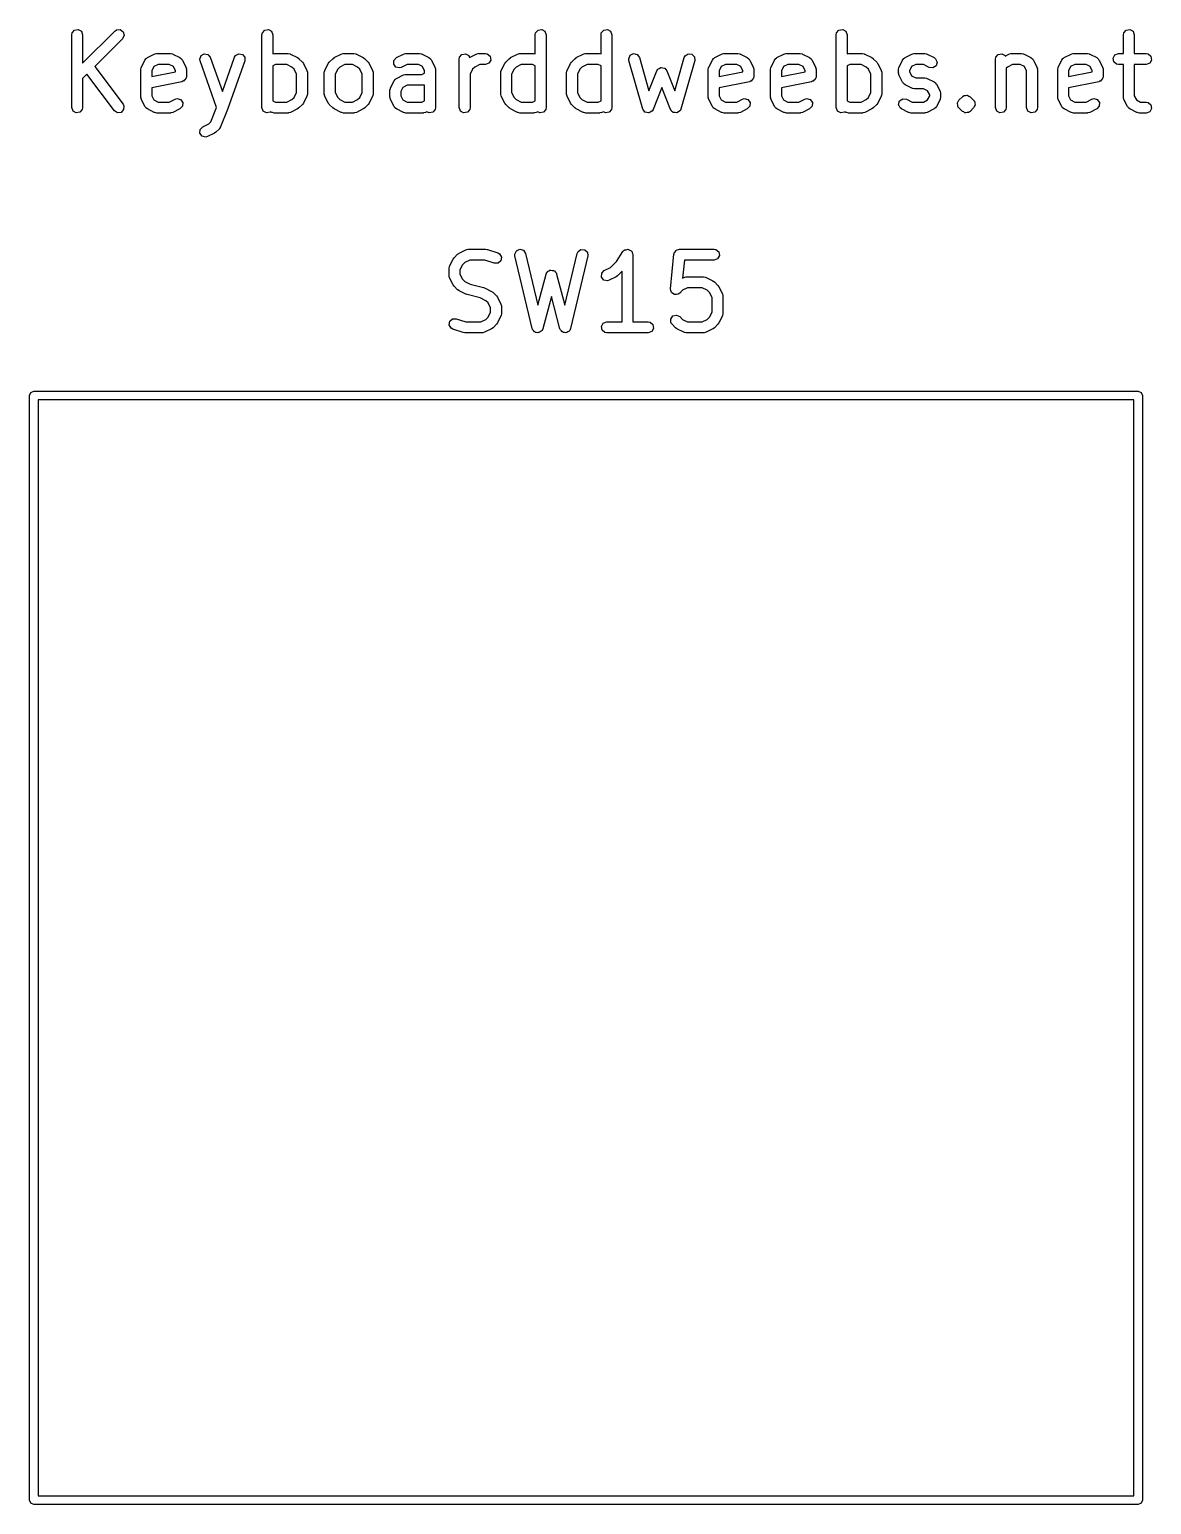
# Model space of a CAD drawing. Extents: x 80.7 to 172.7, y -123.4 to -33.9.
# Drawn here: x 157.23 to 172.68, y -123.42 to -103.12 of the extents above; entities that cross this region are included whole.
import ezdxf

# ---------------------------------------------------------------- set-up
doc = ezdxf.new("R2010")
doc.units = 0
doc.layers.add('BLACK', color=7, linetype='CONTINUOUS')

msp = doc.modelspace()

# ---------------------------------------------------------------- linework, layer by layer
at = {"layer": 'BLACK', "linetype": 'CONTINUOUS'}
for p, q in [((157.813, -103.198), (157.818, -103.172)), ((157.813, -104.198), (157.813, -103.198)), ((157.818, -103.172), (157.851, -103.133)), ((157.851, -103.133), (157.901, -103.124)), ((157.901, -103.124), (157.946, -103.149)), ((157.946, -103.149), (157.963, -103.198)), ((157.963, -103.588), (158.406, -103.145)), ((157.963, -103.198), (157.963, -103.588)), ((158.513, -103.251), (158.13, -103.633)), ((158.406, -103.145), (158.428, -103.13)), ((158.428, -103.13), (158.479, -103.125)), ((158.479, -103.125), (158.521, -103.155)), ((158.534, -103.204), (158.513, -103.251)), ((158.521, -103.155), (158.534, -103.204)), ((160.432, -103.198), (160.437, -103.172)), ((160.432, -104.198), (160.432, -103.198)), ((160.437, -103.172), (160.47, -103.133)), ((160.47, -103.133), (160.52, -103.124)), ((160.52, -103.124), (160.565, -103.149)), ((160.565, -103.149), (160.582, -103.198)), ((160.582, -103.198), (160.582, -103.46)), ((164.194, -103.198), (164.199, -103.172)), ((164.194, -103.46), (164.194, -103.198)), ((164.199, -103.172), (164.232, -103.133)), ((164.232, -103.133), (164.282, -103.124)), ((164.282, -103.124), (164.327, -103.149)), ((164.327, -103.149), (164.344, -103.198)), ((164.344, -103.198), (164.344, -104.198)), ((165.099, -103.198), (165.103, -103.172)), ((165.099, -103.46), (165.099, -103.198)), ((165.103, -103.172), (165.136, -103.133)), ((165.136, -103.133), (165.187, -103.124)), ((165.187, -103.124), (165.231, -103.149)), ((165.231, -103.149), (165.249, -103.198)), ((165.249, -103.198), (165.249, -104.198)), ((168.337, -103.198), (168.341, -103.172)), ((168.337, -104.198), (168.337, -103.198)), ((168.341, -103.172), (168.374, -103.133)), ((168.374, -103.133), (168.425, -103.124)), ((168.425, -103.124), (168.469, -103.149)), ((168.469, -103.149), (168.487, -103.198)), ((168.487, -103.198), (168.487, -103.46)), ((172.289, -103.198), (172.294, -103.172)), ((172.289, -103.456), (172.289, -103.198)), ((172.294, -103.172), (172.327, -103.133)), ((172.327, -103.133), (172.377, -103.124)), ((172.377, -103.124), (172.422, -103.149)), ((172.422, -103.149), (172.439, -103.198)), ((172.439, -103.198), (172.439, -103.456)), ((158.855, -103.511), (158.95, -103.464)), ((158.95, -103.464), (158.975, -103.456)), ((158.975, -103.456), (158.979, -103.457)), ((158.979, -103.457), (158.983, -103.456)), ((158.983, -103.456), (159.174, -103.456)), ((159.174, -103.456), (159.199, -103.46)), ((159.199, -103.46), (159.203, -103.463)), ((159.203, -103.463), (159.207, -103.464)), ((159.207, -103.464), (159.303, -103.511)), ((159.575, -103.53), (159.593, -103.482)), ((159.593, -103.482), (159.637, -103.457)), ((159.637, -103.457), (159.688, -103.466)), ((159.688, -103.466), (159.721, -103.506)), ((159.721, -103.506), (159.888, -103.975)), ((159.888, -103.975), (160.056, -103.506)), ((160.056, -103.506), (160.068, -103.483)), ((160.068, -103.483), (160.113, -103.457)), ((160.113, -103.457), (160.163, -103.466)), ((160.163, -103.466), (160.197, -103.505)), ((160.197, -103.505), (160.197, -103.556)), ((160.582, -103.46), (160.594, -103.456)), ((160.594, -103.456), (160.598, -103.457)), ((160.598, -103.457), (160.602, -103.456)), ((160.602, -103.456), (160.793, -103.456)), ((160.793, -103.456), (160.819, -103.46)), ((160.819, -103.46), (160.822, -103.463)), ((160.822, -103.463), (160.826, -103.464)), ((160.826, -103.464), (160.922, -103.511)), ((161.426, -103.511), (161.521, -103.464)), ((161.521, -103.464), (161.546, -103.456)), ((161.546, -103.456), (161.551, -103.457)), ((161.551, -103.457), (161.555, -103.456)), ((161.555, -103.456), (161.698, -103.456)), ((161.698, -103.456), (161.723, -103.46)), ((161.723, -103.46), (161.727, -103.463)), ((161.727, -103.463), (161.731, -103.464)), ((161.731, -103.464), (161.826, -103.511)), ((162.283, -103.511), (162.378, -103.464)), ((162.378, -103.464), (162.403, -103.456)), ((162.403, -103.456), (162.408, -103.457)), ((162.408, -103.457), (162.412, -103.456)), ((162.412, -103.456), (162.602, -103.456)), ((162.602, -103.456), (162.628, -103.46)), ((162.628, -103.46), (162.631, -103.463)), ((162.631, -103.463), (162.636, -103.464)), ((162.636, -103.464), (162.731, -103.511)), ((163.146, -103.531), (163.151, -103.505)), ((163.151, -103.505), (163.184, -103.466)), ((163.184, -103.466), (163.234, -103.457)), ((163.234, -103.457), (163.279, -103.483)), ((163.279, -103.483), (163.288, -103.509)), ((163.288, -103.509), (163.378, -103.464)), ((163.378, -103.464), (163.403, -103.456)), ((163.403, -103.456), (163.408, -103.457)), ((163.408, -103.457), (163.412, -103.456)), ((163.412, -103.456), (163.507, -103.456)), ((163.507, -103.456), (163.533, -103.46)), ((163.533, -103.46), (163.572, -103.493)), ((163.572, -103.493), (163.581, -103.544)), ((163.855, -103.511), (163.95, -103.464)), ((163.95, -103.464), (163.975, -103.456)), ((163.975, -103.456), (163.979, -103.457)), ((163.979, -103.457), (163.983, -103.456)), ((163.983, -103.456), (164.174, -103.456)), ((164.174, -103.456), (164.194, -103.46)), ((164.759, -103.511), (164.855, -103.464)), ((164.855, -103.464), (164.88, -103.456)), ((164.88, -103.456), (164.884, -103.457)), ((164.884, -103.457), (164.888, -103.456)), ((164.888, -103.456), (165.079, -103.456)), ((165.079, -103.456), (165.099, -103.46)), ((165.48, -103.526), (165.501, -103.479)), ((165.501, -103.479), (165.547, -103.456)), ((165.547, -103.456), (165.597, -103.469)), ((165.597, -103.469), (165.627, -103.51)), ((166.245, -103.51), (166.256, -103.487)), ((166.256, -103.487), (166.298, -103.458)), ((166.298, -103.458), (166.349, -103.464)), ((166.349, -103.464), (166.385, -103.5)), ((166.385, -103.5), (166.389, -103.552)), ((166.664, -103.511), (166.759, -103.464)), ((166.759, -103.464), (166.784, -103.456)), ((166.784, -103.456), (166.789, -103.457)), ((166.789, -103.457), (166.793, -103.456)), ((166.793, -103.456), (166.983, -103.456)), ((166.983, -103.456), (167.009, -103.46)), ((167.009, -103.46), (167.012, -103.463)), ((167.012, -103.463), (167.017, -103.464)), ((167.017, -103.464), (167.112, -103.511)), ((167.521, -103.511), (167.616, -103.464)), ((167.616, -103.464), (167.641, -103.456)), ((167.641, -103.456), (167.646, -103.457)), ((167.646, -103.457), (167.65, -103.456)), ((167.65, -103.456), (167.84, -103.456)), ((167.84, -103.456), (167.866, -103.46)), ((167.866, -103.46), (167.87, -103.463)), ((167.87, -103.463), (167.874, -103.464)), ((167.874, -103.464), (167.969, -103.511)), ((168.487, -103.46), (168.499, -103.456)), ((168.499, -103.456), (168.503, -103.457)), ((168.503, -103.457), (168.507, -103.456)), ((168.507, -103.456), (168.698, -103.456)), ((168.698, -103.456), (168.723, -103.46)), ((168.723, -103.46), (168.727, -103.463)), ((168.727, -103.463), (168.731, -103.464)), ((168.731, -103.464), (168.826, -103.511)), ((169.283, -103.511), (169.378, -103.464)), ((169.378, -103.464), (169.403, -103.456)), ((169.403, -103.456), (169.408, -103.457)), ((169.408, -103.457), (169.412, -103.456)), ((169.412, -103.456), (169.555, -103.456)), ((169.555, -103.456), (169.58, -103.46)), ((169.58, -103.46), (169.584, -103.463)), ((169.584, -103.463), (169.588, -103.464)), ((169.588, -103.464), (169.684, -103.511)), ((170.527, -103.531), (170.532, -103.505)), ((170.532, -103.505), (170.565, -103.466)), ((170.565, -103.466), (170.615, -103.457)), ((170.615, -103.457), (170.66, -103.483)), ((170.66, -103.483), (170.662, -103.489)), ((170.662, -103.489), (170.712, -103.464)), ((170.712, -103.464), (170.737, -103.456)), ((170.737, -103.456), (170.741, -103.457)), ((170.741, -103.457), (170.745, -103.456)), ((170.745, -103.456), (170.888, -103.456)), ((170.888, -103.456), (170.914, -103.46)), ((170.914, -103.46), (170.917, -103.463)), ((170.917, -103.463), (170.922, -103.464)), ((170.922, -103.464), (171.017, -103.511)), ((171.474, -103.511), (171.569, -103.464)), ((171.569, -103.464), (171.594, -103.456)), ((171.594, -103.456), (171.598, -103.457)), ((171.598, -103.457), (171.602, -103.456)), ((171.602, -103.456), (171.793, -103.456)), ((171.793, -103.456), (171.819, -103.46)), ((171.819, -103.46), (171.822, -103.463)), ((171.822, -103.463), (171.826, -103.464)), ((171.826, -103.464), (171.922, -103.511)), ((172.148, -103.518), (172.173, -103.473)), ((172.173, -103.473), (172.221, -103.456)), ((172.221, -103.456), (172.289, -103.456)), ((172.439, -103.456), (172.602, -103.456)), ((172.602, -103.456), (172.628, -103.46)), ((172.628, -103.46), (172.667, -103.493)), ((172.667, -103.493), (172.676, -103.544)), ((158.13, -103.633), (158.52, -104.153)), ((158.765, -103.674), (158.77, -103.648)), ((158.765, -104.055), (158.765, -103.674)), ((158.77, -103.648), (158.773, -103.645)), ((158.773, -103.64), (158.821, -103.545)), ((158.773, -103.645), (158.773, -103.64)), ((158.821, -103.545), (158.837, -103.524)), ((158.837, -103.524), (158.847, -103.52)), ((158.847, -103.52), (158.855, -103.511)), ((158.944, -103.634), (158.915, -103.692)), ((158.915, -103.692), (158.915, -103.773)), ((158.915, -103.773), (159.242, -103.708)), ((159.001, -103.606), (158.944, -103.634)), ((159.156, -103.606), (159.001, -103.606)), ((159.213, -103.634), (159.156, -103.606)), ((159.242, -103.692), (159.213, -103.634)), ((159.242, -103.708), (159.242, -103.692)), ((159.303, -103.511), (159.324, -103.527)), ((159.324, -103.527), (159.328, -103.537)), ((159.328, -103.537), (159.336, -103.545)), ((159.336, -103.545), (159.384, -103.64)), ((159.384, -103.64), (159.391, -103.665)), ((159.391, -103.665), (159.39, -103.67)), ((159.39, -103.67), (159.392, -103.674)), ((159.392, -103.674), (159.392, -103.769)), ((159.579, -103.556), (159.575, -103.53)), ((159.808, -104.196), (159.579, -103.556)), ((160.197, -103.556), (159.959, -104.223)), ((160.62, -103.606), (160.582, -103.625)), ((160.582, -103.625), (160.582, -104.104)), ((160.775, -103.606), (160.62, -103.606)), ((160.844, -103.64), (160.775, -103.606)), ((160.874, -103.671), (160.844, -103.64)), ((160.908, -103.739), (160.874, -103.671)), ((160.922, -103.511), (160.94, -103.525)), ((160.94, -103.525), (160.941, -103.526)), ((160.941, -103.526), (160.989, -103.573)), ((160.989, -103.573), (161.002, -103.592)), ((161.002, -103.592), (161.003, -103.593)), ((161.003, -103.593), (161.05, -103.688)), ((161.05, -103.688), (161.058, -103.713)), ((161.289, -103.721), (161.294, -103.696)), ((161.294, -103.696), (161.297, -103.692)), ((161.297, -103.688), (161.345, -103.593)), ((161.297, -103.692), (161.297, -103.688)), ((161.345, -103.593), (161.358, -103.575)), ((161.358, -103.575), (161.359, -103.573)), ((161.359, -103.573), (161.406, -103.526)), ((161.406, -103.526), (161.425, -103.513)), ((161.425, -103.513), (161.426, -103.511)), ((161.474, -103.671), (161.439, -103.739)), ((161.504, -103.64), (161.474, -103.671)), ((161.572, -103.606), (161.504, -103.64)), ((161.68, -103.606), (161.572, -103.606)), ((161.748, -103.64), (161.68, -103.606)), ((161.779, -103.671), (161.748, -103.64)), ((161.813, -103.739), (161.779, -103.671)), ((161.826, -103.511), (161.844, -103.525)), ((161.844, -103.525), (161.846, -103.526)), ((161.846, -103.526), (161.894, -103.573)), ((161.894, -103.573), (161.906, -103.592)), ((161.906, -103.592), (161.908, -103.593)), ((161.908, -103.593), (161.955, -103.688)), ((161.955, -103.688), (161.963, -103.713)), ((162.245, -103.6), (162.248, -103.549)), ((162.275, -103.641), (162.245, -103.6)), ((162.248, -103.549), (162.283, -103.511)), ((162.325, -103.653), (162.275, -103.641)), ((162.35, -103.646), (162.325, -103.653)), ((162.43, -103.606), (162.35, -103.646)), ((162.585, -103.606), (162.43, -103.606)), ((162.642, -103.634), (162.585, -103.606)), ((162.67, -103.692), (162.642, -103.634)), ((162.67, -103.723), (162.67, -103.692)), ((162.731, -103.511), (162.752, -103.527)), ((162.752, -103.527), (162.757, -103.537)), ((162.757, -103.537), (162.765, -103.545)), ((162.765, -103.545), (162.812, -103.64)), ((162.812, -103.64), (162.82, -103.665)), ((162.82, -103.665), (162.819, -103.67)), ((162.819, -103.67), (162.82, -103.674)), ((162.82, -103.674), (162.82, -104.198)), ((163.146, -104.198), (163.146, -103.531)), ((163.331, -103.671), (163.296, -103.739)), ((163.361, -103.64), (163.331, -103.671)), ((163.43, -103.606), (163.361, -103.64)), ((163.507, -103.606), (163.43, -103.606)), ((163.555, -103.588), (163.507, -103.606)), ((163.581, -103.544), (163.555, -103.588)), ((163.718, -103.721), (163.722, -103.696)), ((163.722, -103.696), (163.725, -103.692)), ((163.725, -103.692), (163.726, -103.688)), ((163.726, -103.688), (163.773, -103.593)), ((163.773, -103.593), (163.787, -103.575)), ((163.787, -103.573), (163.835, -103.526)), ((163.787, -103.575), (163.787, -103.573)), ((163.835, -103.526), (163.853, -103.513)), ((163.853, -103.513), (163.855, -103.511)), ((163.902, -103.671), (163.868, -103.739)), ((163.933, -103.64), (163.902, -103.671)), ((164.001, -103.606), (163.933, -103.64)), ((164.156, -103.606), (164.001, -103.606)), ((164.194, -103.625), (164.156, -103.606)), ((164.194, -104.104), (164.194, -103.625)), ((164.623, -103.721), (164.627, -103.696)), ((164.627, -103.696), (164.63, -103.692)), ((164.63, -103.692), (164.631, -103.688)), ((164.631, -103.688), (164.678, -103.593)), ((164.678, -103.593), (164.692, -103.575)), ((164.692, -103.573), (164.74, -103.526)), ((164.692, -103.575), (164.692, -103.573)), ((164.74, -103.526), (164.758, -103.513)), ((164.758, -103.513), (164.759, -103.511)), ((164.807, -103.671), (164.773, -103.739)), ((164.837, -103.64), (164.807, -103.671)), ((164.906, -103.606), (164.837, -103.64)), ((165.061, -103.606), (164.906, -103.606)), ((165.099, -103.625), (165.061, -103.606)), ((165.099, -104.104), (165.099, -103.625)), ((165.483, -103.552), (165.48, -103.526)), ((165.673, -104.218), (165.483, -103.552)), ((165.627, -103.51), (165.757, -103.966)), ((165.757, -103.966), (165.866, -103.694)), ((165.866, -103.694), (165.876, -103.678)), ((165.876, -103.678), (165.877, -103.675)), ((165.877, -103.675), (165.878, -103.674)), ((165.878, -103.674), (165.88, -103.671)), ((165.88, -103.671), (165.9, -103.66)), ((165.9, -103.66), (165.92, -103.648)), ((165.92, -103.648), (165.923, -103.648)), ((165.923, -103.648), (165.925, -103.647)), ((165.925, -103.647), (165.948, -103.652)), ((165.948, -103.652), (165.971, -103.655)), ((165.971, -103.655), (165.973, -103.657)), ((165.973, -103.657), (165.975, -103.658)), ((165.975, -103.658), (165.99, -103.676)), ((165.99, -103.676), (166.005, -103.694)), ((166.005, -103.694), (166.114, -103.966)), ((166.114, -103.966), (166.245, -103.51)), ((166.389, -103.552), (166.198, -104.218)), ((166.575, -103.674), (166.58, -103.648)), ((166.575, -104.055), (166.575, -103.674)), ((166.58, -103.648), (166.582, -103.645)), ((166.582, -103.645), (166.583, -103.64)), ((166.583, -103.64), (166.631, -103.545)), ((166.631, -103.545), (166.646, -103.524)), ((166.646, -103.524), (166.656, -103.52)), ((166.656, -103.52), (166.664, -103.511)), ((166.754, -103.634), (166.725, -103.692)), ((166.725, -103.692), (166.725, -103.773)), ((166.725, -103.773), (167.051, -103.708)), ((166.811, -103.606), (166.754, -103.634)), ((166.966, -103.606), (166.811, -103.606)), ((167.023, -103.634), (166.966, -103.606)), ((167.051, -103.692), (167.023, -103.634)), ((167.051, -103.708), (167.051, -103.692)), ((167.112, -103.511), (167.133, -103.527)), ((167.133, -103.527), (167.137, -103.537)), ((167.137, -103.537), (167.146, -103.545)), ((167.146, -103.545), (167.193, -103.64)), ((167.193, -103.64), (167.201, -103.665)), ((167.201, -103.665), (167.2, -103.67)), ((167.2, -103.67), (167.201, -103.674)), ((167.201, -103.674), (167.201, -103.769)), ((167.432, -103.674), (167.437, -103.648)), ((167.432, -104.055), (167.432, -103.674)), ((167.437, -103.648), (167.44, -103.645)), ((167.44, -103.64), (167.488, -103.545)), ((167.44, -103.645), (167.44, -103.64)), ((167.488, -103.545), (167.503, -103.524)), ((167.503, -103.524), (167.514, -103.52)), ((167.514, -103.52), (167.521, -103.511)), ((167.611, -103.634), (167.582, -103.692)), ((167.582, -103.692), (167.582, -103.773)), ((167.582, -103.773), (167.908, -103.708)), ((167.668, -103.606), (167.611, -103.634)), ((167.823, -103.606), (167.668, -103.606)), ((167.88, -103.634), (167.823, -103.606)), ((167.908, -103.692), (167.88, -103.634)), ((167.908, -103.708), (167.908, -103.692)), ((167.969, -103.511), (167.99, -103.527)), ((167.99, -103.527), (167.995, -103.537)), ((167.995, -103.537), (168.003, -103.545)), ((168.003, -103.545), (168.05, -103.64)), ((168.05, -103.64), (168.058, -103.665)), ((168.058, -103.665), (168.057, -103.67)), ((168.057, -103.67), (168.058, -103.674)), ((168.058, -103.674), (168.058, -103.769)), ((168.525, -103.606), (168.487, -103.625)), ((168.487, -103.625), (168.487, -104.104)), ((168.68, -103.606), (168.525, -103.606)), ((168.748, -103.64), (168.68, -103.606)), ((168.779, -103.671), (168.748, -103.64)), ((168.813, -103.739), (168.779, -103.671)), ((168.826, -103.511), (168.844, -103.525)), ((168.844, -103.525), (168.846, -103.526)), ((168.846, -103.526), (168.894, -103.573)), ((168.894, -103.573), (168.906, -103.592)), ((168.906, -103.592), (168.908, -103.593)), ((168.908, -103.593), (168.955, -103.688)), ((168.955, -103.688), (168.963, -103.713)), ((169.194, -103.674), (169.199, -103.648)), ((169.194, -103.721), (169.194, -103.674)), ((169.199, -103.648), (169.201, -103.645)), ((169.201, -103.645), (169.202, -103.64)), ((169.202, -103.64), (169.25, -103.545)), ((169.25, -103.545), (169.265, -103.524)), ((169.265, -103.524), (169.275, -103.52)), ((169.275, -103.52), (169.283, -103.511)), ((169.373, -103.634), (169.344, -103.692)), ((169.344, -103.692), (169.344, -103.704)), ((169.344, -103.704), (169.373, -103.761)), ((169.43, -103.606), (169.373, -103.634)), ((169.537, -103.606), (169.43, -103.606)), ((169.616, -103.646), (169.537, -103.606)), ((169.667, -103.652), (169.616, -103.646)), ((169.71, -103.623), (169.667, -103.652)), ((169.684, -103.511), (169.704, -103.527)), ((169.704, -103.527), (169.725, -103.574)), ((169.725, -103.574), (169.71, -103.623)), ((170.527, -104.198), (170.527, -103.531)), ((170.694, -103.64), (170.677, -103.657)), ((170.677, -103.657), (170.677, -104.198)), ((170.763, -103.606), (170.694, -103.64)), ((170.87, -103.606), (170.763, -103.606)), ((170.927, -103.634), (170.87, -103.606)), ((170.956, -103.692), (170.927, -103.634)), ((170.956, -104.198), (170.956, -103.692)), ((171.017, -103.511), (171.038, -103.527)), ((171.038, -103.527), (171.042, -103.537)), ((171.042, -103.537), (171.05, -103.545)), ((171.05, -103.545), (171.098, -103.64)), ((171.098, -103.64), (171.105, -103.665)), ((171.105, -103.665), (171.104, -103.67)), ((171.104, -103.67), (171.106, -103.674)), ((171.106, -103.674), (171.106, -104.198)), ((171.385, -103.674), (171.389, -103.648)), ((171.385, -104.055), (171.385, -103.674)), ((171.389, -103.648), (171.392, -103.645)), ((171.392, -103.64), (171.44, -103.545)), ((171.392, -103.645), (171.392, -103.64)), ((171.44, -103.545), (171.456, -103.524)), ((171.456, -103.524), (171.466, -103.52)), ((171.466, -103.52), (171.474, -103.511)), ((171.563, -103.634), (171.535, -103.692)), ((171.535, -103.692), (171.535, -103.773)), ((171.535, -103.773), (171.861, -103.708)), ((171.62, -103.606), (171.563, -103.634)), ((171.775, -103.606), (171.62, -103.606)), ((171.832, -103.634), (171.775, -103.606)), ((171.861, -103.692), (171.832, -103.634)), ((171.861, -103.708), (171.861, -103.692)), ((171.922, -103.511), (171.943, -103.527)), ((171.943, -103.527), (171.947, -103.537)), ((171.947, -103.537), (171.955, -103.545)), ((171.955, -103.545), (172.003, -103.64)), ((172.003, -103.64), (172.01, -103.665)), ((172.01, -103.665), (172.009, -103.67)), ((172.009, -103.67), (172.011, -103.674)), ((172.011, -103.674), (172.011, -103.769)), ((172.156, -103.568), (172.148, -103.518)), ((172.196, -103.601), (172.156, -103.568)), ((172.221, -103.606), (172.196, -103.601)), ((172.289, -103.606), (172.221, -103.606)), ((172.289, -104.055), (172.289, -103.606)), ((172.602, -103.606), (172.439, -103.606)), ((172.439, -103.606), (172.439, -104.037)), ((172.651, -103.588), (172.602, -103.606)), ((172.676, -103.544), (172.651, -103.588)), ((158.023, -103.74), (157.963, -103.8)), ((157.963, -103.8), (157.963, -104.198)), ((158.4, -104.243), (158.023, -103.74)), ((159.331, -103.843), (158.915, -103.926)), ((159.342, -103.836), (159.331, -103.843)), ((159.354, -103.834), (159.342, -103.836)), ((159.363, -103.823), (159.354, -103.834)), ((159.375, -103.816), (159.363, -103.823)), ((159.379, -103.804), (159.375, -103.816)), ((159.387, -103.795), (159.379, -103.804)), ((159.392, -103.769), (159.387, -103.795)), ((160.908, -103.989), (160.908, -103.739)), ((161.058, -103.713), (161.057, -103.717)), ((161.057, -103.717), (161.058, -103.721)), ((161.058, -103.721), (161.058, -104.007)), ((161.289, -104.007), (161.289, -103.721)), ((161.439, -103.739), (161.439, -103.989)), ((161.813, -103.989), (161.813, -103.739)), ((161.963, -103.713), (161.962, -103.717)), ((161.962, -103.717), (161.963, -103.721)), ((161.963, -103.721), (161.963, -104.007)), ((162.202, -103.926), (162.25, -103.831)), ((162.25, -103.831), (162.265, -103.81)), ((162.265, -103.81), (162.275, -103.805)), ((162.275, -103.805), (162.283, -103.797)), ((162.283, -103.797), (162.378, -103.75)), ((162.43, -103.892), (162.373, -103.92)), ((162.378, -103.75), (162.403, -103.742)), ((162.403, -103.742), (162.408, -103.743)), ((162.408, -103.743), (162.412, -103.742)), ((162.412, -103.742), (162.632, -103.742)), ((162.65, -103.892), (162.43, -103.892)), ((162.632, -103.742), (162.67, -103.723)), ((162.654, -103.89), (162.65, -103.892)), ((162.659, -103.891), (162.654, -103.89)), ((162.67, -103.888), (162.659, -103.891)), ((162.67, -104.104), (162.67, -103.888)), ((163.296, -103.739), (163.296, -104.198)), ((163.718, -104.007), (163.718, -103.721)), ((163.868, -103.739), (163.868, -103.989)), ((164.623, -104.007), (164.623, -103.721)), ((164.773, -103.739), (164.773, -103.989)), ((167.141, -103.843), (166.725, -103.926)), ((167.151, -103.836), (167.141, -103.843)), ((167.164, -103.834), (167.151, -103.836)), ((167.173, -103.823), (167.164, -103.834)), ((167.185, -103.816), (167.173, -103.823)), ((167.189, -103.804), (167.185, -103.816)), ((167.197, -103.795), (167.189, -103.804)), ((167.201, -103.769), (167.197, -103.795)), ((167.998, -103.843), (167.582, -103.926)), ((168.009, -103.836), (167.998, -103.843)), ((168.021, -103.834), (168.009, -103.836)), ((168.03, -103.823), (168.021, -103.834)), ((168.042, -103.816), (168.03, -103.823)), ((168.046, -103.804), (168.042, -103.816)), ((168.054, -103.795), (168.046, -103.804)), ((168.058, -103.769), (168.054, -103.795)), ((168.813, -103.989), (168.813, -103.739)), ((168.963, -103.713), (168.962, -103.717)), ((168.962, -103.717), (168.963, -103.721)), ((168.963, -103.721), (168.963, -104.007)), ((169.196, -103.726), (169.194, -103.721)), ((169.195, -103.73), (169.196, -103.726)), ((169.202, -103.755), (169.195, -103.73)), ((169.25, -103.85), (169.202, -103.755)), ((169.258, -103.858), (169.25, -103.85)), ((169.262, -103.868), (169.258, -103.858)), ((169.283, -103.884), (169.262, -103.868)), ((169.378, -103.931), (169.283, -103.884)), ((169.373, -103.761), (169.43, -103.789)), ((169.43, -103.789), (169.555, -103.789)), ((169.555, -103.789), (169.58, -103.794)), ((169.58, -103.794), (169.584, -103.797)), ((169.584, -103.797), (169.588, -103.797)), ((169.588, -103.797), (169.684, -103.845)), ((169.684, -103.845), (169.704, -103.86)), ((169.704, -103.86), (169.709, -103.871)), ((169.709, -103.871), (169.717, -103.878)), ((169.717, -103.878), (169.765, -103.974)), ((171.95, -103.843), (171.535, -103.926)), ((171.961, -103.836), (171.95, -103.843)), ((171.973, -103.834), (171.961, -103.836)), ((171.982, -103.823), (171.973, -103.834)), ((171.994, -103.816), (171.982, -103.823)), ((171.998, -103.804), (171.994, -103.816)), ((172.006, -103.795), (171.998, -103.804)), ((172.011, -103.769), (172.006, -103.795)), ((158.767, -104.059), (158.765, -104.055)), ((158.766, -104.063), (158.767, -104.059)), ((158.773, -104.088), (158.766, -104.063)), ((158.821, -104.184), (158.773, -104.088)), ((158.915, -103.926), (158.915, -104.037)), ((158.915, -104.037), (158.944, -104.094)), ((158.944, -104.094), (159.001, -104.123)), ((159.156, -104.123), (159.236, -104.083)), ((159.236, -104.083), (159.26, -104.075)), ((159.26, -104.075), (159.31, -104.087)), ((159.31, -104.087), (159.341, -104.129)), ((160.582, -104.104), (160.62, -104.123)), ((160.775, -104.123), (160.844, -104.088)), ((160.844, -104.088), (160.874, -104.058)), ((160.874, -104.058), (160.908, -103.989)), ((161.05, -104.041), (161.003, -104.136)), ((161.051, -104.036), (161.05, -104.041)), ((161.054, -104.033), (161.051, -104.036)), ((161.058, -104.007), (161.054, -104.033)), ((161.291, -104.011), (161.289, -104.007)), ((161.29, -104.016), (161.291, -104.011)), ((161.297, -104.041), (161.29, -104.016)), ((161.345, -104.136), (161.297, -104.041)), ((161.439, -103.989), (161.474, -104.058)), ((161.474, -104.058), (161.504, -104.088)), ((161.504, -104.088), (161.572, -104.123)), ((161.68, -104.123), (161.748, -104.088)), ((161.748, -104.088), (161.779, -104.058)), ((161.779, -104.058), (161.813, -103.989)), ((161.955, -104.041), (161.908, -104.136)), ((161.956, -104.036), (161.955, -104.041)), ((161.959, -104.033), (161.956, -104.036)), ((161.963, -104.007), (161.959, -104.033)), ((162.194, -103.96), (162.199, -103.934)), ((162.194, -104.055), (162.194, -103.96)), ((162.196, -104.059), (162.194, -104.055)), ((162.195, -104.063), (162.196, -104.059)), ((162.202, -104.088), (162.195, -104.063)), ((162.199, -103.934), (162.201, -103.93)), ((162.201, -103.93), (162.202, -103.926)), ((162.25, -104.184), (162.202, -104.088)), ((162.373, -103.92), (162.344, -103.977)), ((162.344, -103.977), (162.344, -104.037)), ((162.344, -104.037), (162.373, -104.094)), ((162.373, -104.094), (162.43, -104.123)), ((162.632, -104.123), (162.67, -104.104)), ((163.719, -104.011), (163.718, -104.007)), ((163.718, -104.016), (163.719, -104.011)), ((163.726, -104.041), (163.718, -104.016)), ((163.773, -104.136), (163.726, -104.041)), ((163.868, -103.989), (163.902, -104.058)), ((163.902, -104.058), (163.933, -104.088)), ((163.933, -104.088), (164.001, -104.123)), ((164.156, -104.123), (164.194, -104.104)), ((164.624, -104.011), (164.623, -104.007)), ((164.623, -104.016), (164.624, -104.011)), ((164.631, -104.041), (164.623, -104.016)), ((164.678, -104.136), (164.631, -104.041)), ((164.773, -103.989), (164.807, -104.058)), ((164.807, -104.058), (164.837, -104.088)), ((164.837, -104.088), (164.906, -104.123)), ((165.061, -104.123), (165.099, -104.104)), ((165.936, -103.923), (165.815, -104.225)), ((166.057, -104.225), (165.936, -103.923)), ((166.577, -104.059), (166.575, -104.055)), ((166.575, -104.063), (166.577, -104.059)), ((166.583, -104.088), (166.575, -104.063)), ((166.631, -104.184), (166.583, -104.088)), ((166.725, -103.926), (166.725, -104.037)), ((166.725, -104.037), (166.754, -104.094)), ((166.754, -104.094), (166.811, -104.123)), ((166.966, -104.123), (167.045, -104.083)), ((167.045, -104.083), (167.07, -104.075)), ((167.07, -104.075), (167.12, -104.087)), ((167.12, -104.087), (167.15, -104.129)), ((167.434, -104.059), (167.432, -104.055)), ((167.433, -104.063), (167.434, -104.059)), ((167.44, -104.088), (167.433, -104.063)), ((167.488, -104.184), (167.44, -104.088)), ((167.582, -103.926), (167.582, -104.037)), ((167.582, -104.037), (167.611, -104.094)), ((167.611, -104.094), (167.668, -104.123)), ((167.823, -104.123), (167.902, -104.083)), ((167.902, -104.083), (167.927, -104.075)), ((167.927, -104.075), (167.977, -104.087)), ((167.977, -104.087), (168.008, -104.129)), ((168.487, -104.104), (168.525, -104.123)), ((168.68, -104.123), (168.748, -104.088)), ((168.748, -104.088), (168.779, -104.058)), ((168.779, -104.058), (168.813, -103.989)), ((168.955, -104.041), (168.908, -104.136)), ((168.956, -104.036), (168.955, -104.041)), ((168.959, -104.033), (168.956, -104.036)), ((168.963, -104.007), (168.959, -104.033)), ((169.194, -104.154), (169.209, -104.105)), ((169.209, -104.105), (169.252, -104.077)), ((169.252, -104.077), (169.303, -104.083)), ((169.303, -104.083), (169.382, -104.123)), ((169.383, -103.932), (169.378, -103.931)), ((169.386, -103.935), (169.383, -103.932)), ((169.412, -103.939), (169.386, -103.935)), ((169.537, -103.939), (169.412, -103.939)), ((169.594, -103.968), (169.537, -103.939)), ((169.537, -104.123), (169.594, -104.094)), ((169.623, -104.025), (169.594, -103.968)), ((169.594, -104.094), (169.623, -104.037)), ((169.623, -104.037), (169.623, -104.025)), ((169.765, -104.088), (169.717, -104.184)), ((169.765, -103.974), (169.772, -103.999)), ((169.768, -104.08), (169.765, -104.084)), ((169.765, -104.084), (169.765, -104.088)), ((169.773, -104.055), (169.768, -104.08)), ((169.772, -103.999), (169.771, -104.003)), ((169.771, -104.003), (169.773, -104.007)), ((169.773, -104.007), (169.773, -104.055)), ((170.006, -104.131), (170.017, -104.115)), ((170.017, -104.115), (170.026, -104.097)), ((170.026, -104.097), (170.073, -104.049)), ((170.073, -104.049), (170.081, -104.044)), ((170.081, -104.044), (170.083, -104.041)), ((170.083, -104.041), (170.086, -104.04)), ((170.086, -104.04), (170.087, -104.04)), ((170.087, -104.04), (170.089, -104.037)), ((170.089, -104.037), (170.091, -104.037)), ((170.091, -104.037), (170.094, -104.034)), ((170.094, -104.034), (170.114, -104.033)), ((170.114, -104.033), (170.133, -104.028)), ((170.133, -104.028), (170.136, -104.029)), ((170.136, -104.029), (170.139, -104.029)), ((170.139, -104.029), (170.142, -104.03)), ((170.142, -104.03), (170.146, -104.03)), ((170.146, -104.03), (170.162, -104.041)), ((170.162, -104.041), (170.179, -104.049)), ((170.179, -104.049), (170.227, -104.097)), ((170.227, -104.097), (170.233, -104.105)), ((170.233, -104.105), (170.235, -104.107)), ((170.235, -104.107), (170.236, -104.11)), ((170.236, -104.11), (170.242, -104.118)), ((170.242, -104.118), (170.243, -104.138)), ((171.386, -104.059), (171.385, -104.055)), ((171.385, -104.063), (171.386, -104.059)), ((171.392, -104.088), (171.385, -104.063)), ((171.44, -104.184), (171.392, -104.088)), ((171.535, -103.926), (171.535, -104.037)), ((171.535, -104.037), (171.563, -104.094)), ((171.563, -104.094), (171.62, -104.123)), ((171.775, -104.123), (171.855, -104.083)), ((171.855, -104.083), (171.88, -104.075)), ((171.88, -104.075), (171.929, -104.087)), ((171.929, -104.087), (171.96, -104.129)), ((172.291, -104.059), (172.289, -104.055)), ((172.29, -104.063), (172.291, -104.059)), ((172.297, -104.088), (172.29, -104.063)), ((172.345, -104.184), (172.297, -104.088)), ((172.439, -104.037), (172.468, -104.094)), ((172.468, -104.094), (172.525, -104.123)), ((157.831, -104.246), (157.813, -104.198)), ((157.875, -104.271), (157.831, -104.246)), ((157.926, -104.263), (157.875, -104.271)), ((157.959, -104.223), (157.926, -104.263)), ((157.963, -104.198), (157.959, -104.223)), ((158.442, -104.271), (158.4, -104.243)), ((158.493, -104.265), (158.442, -104.271)), ((158.528, -104.227), (158.493, -104.265)), ((158.52, -104.153), (158.531, -104.176)), ((158.531, -104.176), (158.528, -104.227)), ((158.829, -104.191), (158.821, -104.184)), ((158.834, -104.202), (158.829, -104.191)), ((158.855, -104.217), (158.834, -104.202)), ((158.95, -104.265), (158.855, -104.217)), ((158.954, -104.265), (158.95, -104.265)), ((158.958, -104.268), (158.954, -104.265)), ((158.983, -104.273), (158.958, -104.268)), ((159.174, -104.273), (158.983, -104.273)), ((159.001, -104.123), (159.156, -104.123)), ((159.178, -104.271), (159.174, -104.273)), ((159.182, -104.272), (159.178, -104.271)), ((159.207, -104.265), (159.182, -104.272)), ((159.303, -104.217), (159.207, -104.265)), ((159.338, -104.18), (159.303, -104.217)), ((159.341, -104.129), (159.338, -104.18)), ((159.729, -104.394), (159.808, -104.196)), ((159.958, -104.225), (159.862, -104.464)), ((159.959, -104.223), (159.958, -104.225)), ((159.958, -104.225), (159.958, -104.225)), ((160.45, -104.246), (160.432, -104.198)), ((160.494, -104.271), (160.45, -104.246)), ((160.545, -104.263), (160.494, -104.271)), ((160.551, -104.256), (160.545, -104.263)), ((160.569, -104.265), (160.551, -104.256)), ((160.573, -104.265), (160.569, -104.265)), ((160.577, -104.268), (160.573, -104.265)), ((160.602, -104.273), (160.577, -104.268)), ((160.793, -104.273), (160.602, -104.273)), ((160.62, -104.123), (160.775, -104.123)), ((160.797, -104.271), (160.793, -104.273)), ((160.801, -104.272), (160.797, -104.271)), ((160.826, -104.265), (160.801, -104.272)), ((160.922, -104.217), (160.826, -104.265)), ((160.923, -104.216), (160.922, -104.217)), ((160.941, -104.203), (160.923, -104.216)), ((160.989, -104.155), (160.941, -104.203)), ((161.003, -104.136), (160.989, -104.154)), ((160.989, -104.154), (160.989, -104.155)), ((161.346, -104.137), (161.345, -104.136)), ((161.359, -104.155), (161.346, -104.137)), ((161.406, -104.203), (161.359, -104.155)), ((161.408, -104.204), (161.406, -104.203)), ((161.426, -104.217), (161.408, -104.204)), ((161.521, -104.265), (161.426, -104.217)), ((161.526, -104.265), (161.521, -104.265)), ((161.529, -104.268), (161.526, -104.265)), ((161.555, -104.273), (161.529, -104.268)), ((161.698, -104.273), (161.555, -104.273)), ((161.572, -104.123), (161.68, -104.123)), ((161.702, -104.271), (161.698, -104.273)), ((161.706, -104.272), (161.702, -104.271)), ((161.731, -104.265), (161.706, -104.272)), ((161.826, -104.217), (161.731, -104.265)), ((161.828, -104.216), (161.826, -104.217)), ((161.846, -104.203), (161.828, -104.216)), ((161.894, -104.155), (161.846, -104.203)), ((161.908, -104.136), (161.894, -104.154)), ((161.894, -104.154), (161.894, -104.155)), ((162.258, -104.191), (162.25, -104.184)), ((162.262, -104.202), (162.258, -104.191)), ((162.283, -104.217), (162.262, -104.202)), ((162.378, -104.265), (162.283, -104.217)), ((162.383, -104.265), (162.378, -104.265)), ((162.386, -104.268), (162.383, -104.265)), ((162.412, -104.273), (162.386, -104.268)), ((162.65, -104.273), (162.412, -104.273)), ((162.43, -104.123), (162.632, -104.123)), ((162.654, -104.271), (162.65, -104.273)), ((162.659, -104.272), (162.654, -104.271)), ((162.684, -104.265), (162.659, -104.272)), ((162.703, -104.255), (162.684, -104.265)), ((162.732, -104.271), (162.703, -104.255)), ((162.783, -104.263), (162.732, -104.271)), ((162.816, -104.223), (162.783, -104.263)), ((162.82, -104.198), (162.816, -104.223)), ((163.164, -104.246), (163.146, -104.198)), ((163.208, -104.271), (163.164, -104.246)), ((163.259, -104.263), (163.208, -104.271)), ((163.292, -104.223), (163.259, -104.263)), ((163.296, -104.198), (163.292, -104.223)), ((163.775, -104.137), (163.773, -104.136)), ((163.787, -104.155), (163.775, -104.137)), ((163.835, -104.203), (163.787, -104.155)), ((163.837, -104.204), (163.835, -104.203)), ((163.855, -104.217), (163.837, -104.204)), ((163.95, -104.265), (163.855, -104.217)), ((163.954, -104.265), (163.95, -104.265)), ((163.958, -104.268), (163.954, -104.265)), ((163.983, -104.273), (163.958, -104.268)), ((164.174, -104.273), (163.983, -104.273)), ((164.001, -104.123), (164.156, -104.123)), ((164.178, -104.271), (164.174, -104.273)), ((164.182, -104.272), (164.178, -104.271)), ((164.207, -104.265), (164.182, -104.272)), ((164.227, -104.255), (164.207, -104.265)), ((164.256, -104.271), (164.227, -104.255)), ((164.307, -104.263), (164.256, -104.271)), ((164.34, -104.223), (164.307, -104.263)), ((164.344, -104.198), (164.34, -104.223)), ((164.679, -104.137), (164.678, -104.136)), ((164.692, -104.155), (164.679, -104.137)), ((164.74, -104.203), (164.692, -104.155)), ((164.741, -104.204), (164.74, -104.203)), ((164.759, -104.217), (164.741, -104.204)), ((164.855, -104.265), (164.759, -104.217)), ((164.859, -104.265), (164.855, -104.265)), ((164.862, -104.268), (164.859, -104.265)), ((164.888, -104.273), (164.862, -104.268)), ((165.079, -104.273), (164.888, -104.273)), ((164.906, -104.123), (165.061, -104.123)), ((165.083, -104.271), (165.079, -104.273)), ((165.087, -104.272), (165.083, -104.271)), ((165.112, -104.265), (165.087, -104.272)), ((165.132, -104.255), (165.112, -104.265)), ((165.161, -104.271), (165.132, -104.255)), ((165.211, -104.263), (165.161, -104.271)), ((165.244, -104.223), (165.211, -104.263)), ((165.249, -104.198), (165.244, -104.223)), ((165.674, -104.219), (165.673, -104.218)), ((165.674, -104.221), (165.674, -104.219)), ((165.689, -104.24), (165.674, -104.221)), ((165.703, -104.26), (165.689, -104.24)), ((165.705, -104.26), (165.703, -104.26)), ((165.706, -104.261), (165.705, -104.26)), ((165.729, -104.266), (165.706, -104.261)), ((165.753, -104.272), (165.729, -104.266)), ((165.754, -104.272), (165.753, -104.272)), ((165.756, -104.272), (165.754, -104.272)), ((165.777, -104.26), (165.756, -104.272)), ((165.799, -104.25), (165.777, -104.26)), ((165.8, -104.248), (165.799, -104.25)), ((165.801, -104.248), (165.8, -104.248)), ((165.815, -104.225), (165.801, -104.248)), ((166.058, -104.227), (166.057, -104.225)), ((166.058, -104.228), (166.058, -104.227)), ((166.075, -104.246), (166.058, -104.228)), ((166.091, -104.264), (166.075, -104.246)), ((166.092, -104.264), (166.091, -104.264)), ((166.093, -104.265), (166.092, -104.264)), ((166.118, -104.268), (166.093, -104.265)), ((166.142, -104.271), (166.118, -104.268)), ((166.143, -104.27), (166.142, -104.271)), ((166.144, -104.27), (166.143, -104.27)), ((166.165, -104.257), (166.144, -104.27)), ((166.185, -104.244), (166.165, -104.257)), ((166.186, -104.243), (166.185, -104.244)), ((166.187, -104.242), (166.186, -104.243)), ((166.198, -104.218), (166.187, -104.242)), ((166.639, -104.191), (166.631, -104.184)), ((166.643, -104.202), (166.639, -104.191)), ((166.664, -104.217), (166.643, -104.202)), ((166.759, -104.265), (166.664, -104.217)), ((166.764, -104.265), (166.759, -104.265)), ((166.767, -104.268), (166.764, -104.265)), ((166.793, -104.273), (166.767, -104.268)), ((166.983, -104.273), (166.793, -104.273)), ((166.811, -104.123), (166.966, -104.123)), ((166.988, -104.271), (166.983, -104.273)), ((166.992, -104.272), (166.988, -104.271)), ((167.017, -104.265), (166.992, -104.272)), ((167.112, -104.217), (167.017, -104.265)), ((167.147, -104.18), (167.112, -104.217)), ((167.15, -104.129), (167.147, -104.18)), ((167.496, -104.191), (167.488, -104.184)), ((167.5, -104.202), (167.496, -104.191)), ((167.521, -104.217), (167.5, -104.202)), ((167.616, -104.265), (167.521, -104.217)), ((167.621, -104.265), (167.616, -104.265)), ((167.624, -104.268), (167.621, -104.265)), ((167.65, -104.273), (167.624, -104.268)), ((167.84, -104.273), (167.65, -104.273)), ((167.668, -104.123), (167.823, -104.123)), ((167.845, -104.271), (167.84, -104.273)), ((167.849, -104.272), (167.845, -104.271)), ((167.874, -104.265), (167.849, -104.272)), ((167.969, -104.217), (167.874, -104.265)), ((168.005, -104.18), (167.969, -104.217)), ((168.008, -104.129), (168.005, -104.18)), ((168.354, -104.246), (168.337, -104.198)), ((168.399, -104.271), (168.354, -104.246)), ((168.449, -104.263), (168.399, -104.271)), ((168.455, -104.256), (168.449, -104.263)), ((168.474, -104.265), (168.455, -104.256)), ((168.478, -104.265), (168.474, -104.265)), ((168.481, -104.268), (168.478, -104.265)), ((168.507, -104.273), (168.481, -104.268)), ((168.698, -104.273), (168.507, -104.273)), ((168.525, -104.123), (168.68, -104.123)), ((168.702, -104.271), (168.698, -104.273)), ((168.706, -104.272), (168.702, -104.271)), ((168.731, -104.265), (168.706, -104.272)), ((168.826, -104.217), (168.731, -104.265)), ((168.828, -104.216), (168.826, -104.217)), ((168.846, -104.203), (168.828, -104.216)), ((168.894, -104.155), (168.846, -104.203)), ((168.908, -104.136), (168.894, -104.154)), ((168.894, -104.154), (168.894, -104.155)), ((169.215, -104.202), (169.194, -104.154)), ((169.236, -104.217), (169.215, -104.202)), ((169.331, -104.265), (169.236, -104.217)), ((169.335, -104.265), (169.331, -104.265)), ((169.339, -104.268), (169.335, -104.265)), ((169.364, -104.273), (169.339, -104.268)), ((169.555, -104.273), (169.364, -104.273)), ((169.382, -104.123), (169.537, -104.123)), ((169.559, -104.271), (169.555, -104.273)), ((169.563, -104.272), (169.559, -104.271)), ((169.588, -104.265), (169.563, -104.272)), ((169.684, -104.217), (169.588, -104.265)), ((169.691, -104.209), (169.684, -104.217)), ((169.702, -104.204), (169.691, -104.209)), ((169.717, -104.184), (169.702, -104.204)), ((170.004, -104.143), (170.007, -104.137)), ((170.009, -104.162), (170.004, -104.143)), ((170.007, -104.137), (170.006, -104.131)), ((170.011, -104.182), (170.009, -104.162)), ((170.016, -104.19), (170.011, -104.182)), ((170.017, -104.193), (170.016, -104.19)), ((170.02, -104.195), (170.017, -104.193)), ((170.026, -104.203), (170.02, -104.195)), ((170.073, -104.251), (170.026, -104.203)), ((170.091, -104.259), (170.073, -104.251)), ((170.107, -104.27), (170.091, -104.259)), ((170.11, -104.27), (170.107, -104.27)), ((170.113, -104.271), (170.11, -104.27)), ((170.117, -104.271), (170.113, -104.271)), ((170.12, -104.272), (170.117, -104.271)), ((170.138, -104.267), (170.12, -104.272)), ((170.158, -104.266), (170.138, -104.267)), ((170.162, -104.263), (170.158, -104.266)), ((170.164, -104.263), (170.162, -104.263)), ((170.166, -104.26), (170.164, -104.263)), ((170.169, -104.259), (170.166, -104.26)), ((170.166, -104.26), (170.166, -104.26)), ((170.171, -104.256), (170.169, -104.259)), ((170.179, -104.251), (170.171, -104.256)), ((170.227, -104.203), (170.179, -104.251)), ((170.235, -104.185), (170.227, -104.203)), ((170.246, -104.169), (170.235, -104.185)), ((170.243, -104.138), (170.249, -104.157)), ((170.249, -104.157), (170.246, -104.163)), ((170.246, -104.163), (170.246, -104.169)), ((170.545, -104.246), (170.527, -104.198)), ((170.589, -104.271), (170.545, -104.246)), ((170.64, -104.263), (170.589, -104.271)), ((170.673, -104.223), (170.64, -104.263)), ((170.677, -104.198), (170.673, -104.223)), ((170.974, -104.246), (170.956, -104.198)), ((171.018, -104.271), (170.974, -104.246)), ((171.068, -104.263), (171.018, -104.271)), ((171.101, -104.223), (171.068, -104.263)), ((171.106, -104.198), (171.101, -104.223)), ((171.448, -104.191), (171.44, -104.184)), ((171.453, -104.202), (171.448, -104.191)), ((171.474, -104.217), (171.453, -104.202)), ((171.569, -104.265), (171.474, -104.217)), ((171.573, -104.265), (171.569, -104.265)), ((171.577, -104.268), (171.573, -104.265)), ((171.602, -104.273), (171.577, -104.268)), ((171.793, -104.273), (171.602, -104.273)), ((171.62, -104.123), (171.775, -104.123)), ((171.797, -104.271), (171.793, -104.273)), ((171.801, -104.272), (171.797, -104.271)), ((171.826, -104.265), (171.801, -104.272)), ((171.922, -104.217), (171.826, -104.265)), ((171.957, -104.18), (171.922, -104.217)), ((171.96, -104.129), (171.957, -104.18)), ((172.353, -104.191), (172.345, -104.184)), ((172.357, -104.202), (172.353, -104.191)), ((172.378, -104.217), (172.357, -104.202)), ((172.474, -104.265), (172.378, -104.217)), ((172.478, -104.265), (172.474, -104.265)), ((172.481, -104.268), (172.478, -104.265)), ((172.507, -104.273), (172.481, -104.268)), ((172.602, -104.273), (172.507, -104.273)), ((172.525, -104.123), (172.602, -104.123)), ((172.602, -104.123), (172.628, -104.127)), ((172.651, -104.255), (172.602, -104.273)), ((172.628, -104.127), (172.667, -104.16)), ((172.676, -104.211), (172.651, -104.255)), ((172.667, -104.16), (172.676, -104.211)), ((159.578, -104.552), (159.581, -104.501)), ((159.581, -104.501), (159.616, -104.464)), ((159.616, -104.464), (159.701, -104.422)), ((159.701, -104.422), (159.729, -104.394)), ((159.846, -104.489), (159.798, -104.536)), ((159.847, -104.487), (159.846, -104.489)), ((159.849, -104.486), (159.847, -104.487)), ((159.862, -104.464), (159.849, -104.486)), ((159.609, -104.594), (159.578, -104.552)), ((159.659, -104.605), (159.609, -104.594)), ((159.684, -104.598), (159.659, -104.605)), ((159.779, -104.55), (159.684, -104.598)), ((159.78, -104.549), (159.779, -104.55)), ((159.798, -104.536), (159.78, -104.549)), ((163.239, -106.156), (163.264, -106.148)), ((163.264, -106.148), (163.269, -106.149)), ((163.269, -106.149), (163.273, -106.148)), ((163.273, -106.148), (163.511, -106.148)), ((163.511, -106.148), (163.533, -106.152)), ((163.936, -106.168), (163.983, -106.148)), ((163.983, -106.148), (164.032, -106.162)), ((165.447, -106.154), (165.468, -106.148)), ((165.468, -106.148), (165.472, -106.15)), ((166.163, -106.153), (166.178, -106.148)), ((166.178, -106.148), (166.654, -106.148)), ((166.654, -106.148), (166.68, -106.152)), ((163.015, -106.38), (163.063, -106.284)), ((163.063, -106.284), (163.076, -106.266)), ((163.076, -106.266), (163.077, -106.265)), ((163.077, -106.265), (163.125, -106.217)), ((163.125, -106.217), (163.143, -106.204)), ((163.143, -106.204), (163.144, -106.203)), ((163.144, -106.203), (163.239, -106.156)), ((163.222, -106.332), (163.192, -106.362)), ((163.291, -106.298), (163.222, -106.332)), ((163.499, -106.298), (163.291, -106.298)), ((163.63, -106.341), (163.499, -106.298)), ((163.533, -106.152), (163.535, -106.151)), ((163.535, -106.151), (163.678, -106.199)), ((163.681, -106.34), (163.63, -106.341)), ((163.678, -106.199), (163.701, -106.211)), ((163.72, -106.306), (163.681, -106.34)), ((163.701, -106.211), (163.727, -106.255)), ((163.727, -106.255), (163.72, -106.306)), ((163.913, -106.214), (163.936, -106.168)), ((163.914, -106.24), (163.913, -106.214)), ((164.152, -107.24), (163.914, -106.24)), ((164.032, -106.162), (164.06, -106.205)), ((164.06, -106.205), (164.229, -106.916)), ((164.602, -106.916), (164.771, -106.205)), ((164.917, -106.24), (164.679, -107.24)), ((164.771, -106.205), (164.782, -106.181)), ((164.782, -106.181), (164.823, -106.151)), ((164.823, -106.151), (164.874, -106.154)), ((164.874, -106.154), (164.911, -106.189)), ((164.911, -106.189), (164.917, -106.24)), ((165.229, -106.399), (165.31, -106.318)), ((165.31, -106.318), (165.401, -106.181)), ((165.401, -106.181), (165.419, -106.162)), ((165.419, -106.162), (165.423, -106.161)), ((165.423, -106.161), (165.426, -106.158)), ((165.426, -106.158), (165.447, -106.154)), ((165.472, -106.15), (165.476, -106.149)), ((165.476, -106.149), (165.495, -106.16)), ((165.495, -106.16), (165.515, -106.168)), ((165.515, -106.168), (165.517, -106.172)), ((165.517, -106.172), (165.521, -106.174)), ((165.521, -106.174), (165.528, -106.195)), ((165.528, -106.195), (165.538, -106.214)), ((165.538, -106.214), (165.537, -106.219)), ((165.537, -106.219), (165.538, -106.223)), ((165.538, -106.223), (165.538, -107.148)), ((166.055, -106.691), (166.103, -106.215)), ((166.103, -106.215), (166.104, -106.211)), ((166.104, -106.21), (166.105, -106.207)), ((166.104, -106.211), (166.104, -106.21)), ((166.105, -106.207), (166.11, -106.19)), ((166.11, -106.19), (166.122, -106.179)), ((166.122, -106.179), (166.13, -106.165)), ((166.13, -106.165), (166.139, -106.162)), ((166.139, -106.162), (166.147, -106.154)), ((166.147, -106.154), (166.163, -106.153)), ((166.246, -106.298), (166.221, -106.546)), ((166.654, -106.298), (166.246, -106.298)), ((166.702, -106.28), (166.654, -106.298)), ((166.68, -106.152), (166.719, -106.185)), ((166.728, -106.236), (166.702, -106.28)), ((166.719, -106.185), (166.728, -106.236)), ((163.007, -106.413), (163.012, -106.387)), ((163.007, -106.508), (163.007, -106.413)), ((163.009, -106.513), (163.007, -106.508)), ((163.008, -106.517), (163.009, -106.513)), ((163.015, -106.542), (163.008, -106.517)), ((163.012, -106.387), (163.015, -106.384)), ((163.015, -106.384), (163.015, -106.38)), ((163.063, -106.637), (163.015, -106.542)), ((163.192, -106.362), (163.157, -106.431)), ((163.157, -106.431), (163.157, -106.491)), ((163.157, -106.491), (163.192, -106.559)), ((164.229, -106.916), (164.343, -106.489)), ((164.343, -106.489), (164.354, -106.465)), ((164.354, -106.465), (164.36, -106.461)), ((164.36, -106.461), (164.363, -106.455)), ((164.363, -106.455), (164.38, -106.447)), ((164.38, -106.447), (164.396, -106.436)), ((164.396, -106.436), (164.403, -106.436)), ((164.403, -106.436), (164.409, -106.434)), ((164.409, -106.434), (164.428, -106.439)), ((164.428, -106.439), (164.447, -106.44)), ((164.447, -106.44), (164.452, -106.445)), ((164.452, -106.445), (164.459, -106.447)), ((164.459, -106.447), (164.47, -106.463)), ((164.47, -106.463), (164.484, -106.477)), ((164.484, -106.477), (164.484, -106.483)), ((164.484, -106.483), (164.488, -106.489)), ((164.488, -106.489), (164.602, -106.916)), ((165.106, -106.53), (165.109, -106.479)), ((165.136, -106.571), (165.106, -106.53)), ((165.109, -106.479), (165.144, -106.441)), ((165.144, -106.441), (165.229, -106.399)), ((165.306, -106.528), (165.211, -106.575)), ((165.308, -106.527), (165.306, -106.528)), ((165.326, -106.514), (165.308, -106.527)), ((165.388, -106.451), (165.326, -106.514)), ((165.388, -107.148), (165.388, -106.451)), ((166.221, -106.546), (166.239, -106.536)), ((166.239, -106.536), (166.264, -106.529)), ((166.264, -106.529), (166.269, -106.53)), ((166.269, -106.53), (166.273, -106.529)), ((166.273, -106.529), (166.511, -106.529)), ((166.511, -106.529), (166.537, -106.533)), ((166.537, -106.533), (166.54, -106.536)), ((166.54, -106.536), (166.545, -106.536)), ((166.545, -106.536), (166.64, -106.584)), ((163.064, -106.638), (163.063, -106.637)), ((163.077, -106.657), (163.064, -106.638)), ((163.125, -106.704), (163.077, -106.657)), ((163.126, -106.705), (163.125, -106.704)), ((163.144, -106.718), (163.126, -106.705)), ((163.239, -106.766), (163.144, -106.718)), ((163.192, -106.559), (163.222, -106.59)), ((163.222, -106.59), (163.299, -106.628)), ((163.299, -106.628), (163.482, -106.674)), ((163.482, -106.674), (163.493, -106.679)), ((163.493, -106.679), (163.497, -106.679)), ((163.497, -106.679), (163.592, -106.727)), ((163.592, -106.727), (163.61, -106.74)), ((163.61, -106.74), (163.612, -106.741)), ((163.612, -106.741), (163.659, -106.789)), ((165.186, -106.583), (165.136, -106.571)), ((165.211, -106.575), (165.186, -106.583)), ((166.056, -106.692), (166.055, -106.691)), ((166.062, -106.717), (166.055, -106.692)), ((166.055, -106.692), (166.056, -106.692)), ((166.068, -106.741), (166.062, -106.717)), ((166.069, -106.741), (166.068, -106.741)), ((166.069, -106.742), (166.069, -106.741)), ((166.089, -106.756), (166.069, -106.742)), ((166.11, -106.771), (166.089, -106.756)), ((166.183, -106.752), (166.162, -106.767)), ((166.222, -106.713), (166.183, -106.752)), ((166.291, -106.679), (166.222, -106.713)), ((166.493, -106.679), (166.291, -106.679)), ((166.562, -106.713), (166.493, -106.679)), ((166.592, -106.743), (166.562, -106.713)), ((166.627, -106.812), (166.592, -106.743)), ((166.64, -106.584), (166.658, -106.597)), ((166.658, -106.597), (166.659, -106.598)), ((166.659, -106.598), (166.707, -106.646)), ((166.707, -106.646), (166.72, -106.664)), ((166.72, -106.664), (166.721, -106.665)), ((166.721, -106.665), (166.769, -106.761)), ((163.243, -106.766), (163.239, -106.766)), ((163.255, -106.772), (163.243, -106.766)), ((163.437, -106.817), (163.255, -106.772)), ((163.514, -106.856), (163.437, -106.817)), ((163.545, -106.886), (163.514, -106.856)), ((163.579, -106.955), (163.545, -106.886)), ((163.579, -107.014), (163.579, -106.955)), ((163.659, -106.789), (163.672, -106.807)), ((163.672, -106.807), (163.673, -106.808)), ((163.673, -106.808), (163.721, -106.903)), ((163.721, -106.903), (163.728, -106.928)), ((163.728, -106.928), (163.727, -106.933)), ((163.727, -106.933), (163.729, -106.937)), ((163.729, -106.937), (163.729, -107.032)), ((164.416, -106.799), (164.298, -107.242)), ((164.534, -107.242), (164.416, -106.799)), ((166.111, -106.771), (166.11, -106.771)), ((166.11, -106.771), (166.11, -106.771)), ((166.136, -106.769), (166.111, -106.771)), ((166.161, -106.767), (166.136, -106.769)), ((166.162, -106.767), (166.161, -106.767)), ((166.161, -106.767), (166.161, -106.767)), ((166.627, -107.014), (166.627, -106.812)), ((166.769, -106.761), (166.776, -106.785)), ((166.776, -106.785), (166.775, -106.79)), ((166.775, -106.79), (166.777, -106.794)), ((166.777, -106.794), (166.777, -107.032)), ((163.009, -107.19), (163.017, -107.139)), ((163.017, -107.139), (163.055, -107.105)), ((163.055, -107.105), (163.106, -107.104)), ((163.106, -107.104), (163.238, -107.148)), ((163.238, -107.148), (163.446, -107.148)), ((163.446, -107.148), (163.514, -107.113)), ((163.514, -107.113), (163.545, -107.083)), ((163.545, -107.083), (163.579, -107.014)), ((163.673, -107.161), (163.66, -107.179)), ((163.721, -107.066), (163.673, -107.161)), ((163.724, -107.058), (163.721, -107.061)), ((163.721, -107.061), (163.721, -107.066)), ((163.729, -107.032), (163.724, -107.058)), ((165.13, -107.165), (165.178, -107.148)), ((165.178, -107.148), (165.388, -107.148)), ((165.538, -107.148), (165.749, -107.148)), ((165.749, -107.148), (165.775, -107.152)), ((165.775, -107.152), (165.814, -107.185)), ((166.058, -107.108), (166.087, -107.066)), ((166.062, -107.159), (166.058, -107.108)), ((166.077, -107.18), (166.062, -107.159)), ((166.087, -107.066), (166.137, -107.053)), ((166.137, -107.053), (166.183, -107.074)), ((166.183, -107.074), (166.222, -107.113)), ((166.222, -107.113), (166.291, -107.148)), ((166.291, -107.148), (166.493, -107.148)), ((166.493, -107.148), (166.562, -107.113)), ((166.562, -107.113), (166.592, -107.083)), ((166.592, -107.083), (166.627, -107.014)), ((166.721, -107.161), (166.708, -107.179)), ((166.769, -107.066), (166.721, -107.161)), ((166.772, -107.058), (166.769, -107.061)), ((166.769, -107.061), (166.769, -107.066)), ((166.777, -107.032), (166.772, -107.058)), ((163.036, -107.234), (163.009, -107.19)), ((163.059, -107.246), (163.036, -107.234)), ((163.202, -107.294), (163.059, -107.246)), ((163.203, -107.294), (163.202, -107.294)), ((163.225, -107.298), (163.203, -107.294)), ((163.463, -107.298), (163.225, -107.298)), ((163.468, -107.296), (163.463, -107.298)), ((163.472, -107.297), (163.468, -107.296)), ((163.497, -107.29), (163.472, -107.297)), ((163.592, -107.242), (163.497, -107.29)), ((163.593, -107.241), (163.592, -107.242)), ((163.612, -107.228), (163.593, -107.241)), ((163.659, -107.18), (163.612, -107.228)), ((163.66, -107.179), (163.659, -107.18)), ((164.157, -107.247), (164.152, -107.24)), ((164.157, -107.254), (164.157, -107.247)), ((164.17, -107.267), (164.157, -107.254)), ((164.181, -107.283), (164.17, -107.267)), ((164.188, -107.285), (164.181, -107.283)), ((164.194, -107.291), (164.188, -107.285)), ((164.212, -107.292), (164.194, -107.291)), ((164.23, -107.297), (164.212, -107.292)), ((164.237, -107.294), (164.23, -107.297)), ((164.245, -107.295), (164.237, -107.294)), ((164.26, -107.284), (164.245, -107.295)), ((164.277, -107.277), (164.26, -107.284)), ((164.28, -107.27), (164.277, -107.277)), ((164.287, -107.266), (164.28, -107.27)), ((164.298, -107.242), (164.287, -107.266)), ((164.538, -107.248), (164.534, -107.242)), ((164.539, -107.256), (164.538, -107.248)), ((164.553, -107.269), (164.539, -107.256)), ((164.563, -107.284), (164.553, -107.269)), ((164.571, -107.286), (164.563, -107.284)), ((164.577, -107.291), (164.571, -107.286)), ((164.595, -107.293), (164.577, -107.291)), ((164.613, -107.297), (164.595, -107.293)), ((164.62, -107.294), (164.613, -107.297)), ((164.628, -107.294), (164.62, -107.294)), ((164.643, -107.283), (164.628, -107.294)), ((164.659, -107.276), (164.643, -107.283)), ((164.663, -107.269), (164.659, -107.276)), ((164.669, -107.264), (164.663, -107.269)), ((164.679, -107.24), (164.669, -107.264)), ((165.104, -107.21), (165.13, -107.165)), ((165.113, -107.26), (165.104, -107.21)), ((165.152, -107.293), (165.113, -107.26)), ((165.178, -107.298), (165.152, -107.293)), ((165.749, -107.298), (165.178, -107.298)), ((165.797, -107.28), (165.749, -107.298)), ((165.823, -107.236), (165.797, -107.28)), ((165.814, -107.185), (165.823, -107.236)), ((166.125, -107.228), (166.077, -107.18)), ((166.126, -107.229), (166.125, -107.228)), ((166.144, -107.242), (166.126, -107.229)), ((166.239, -107.29), (166.144, -107.242)), ((166.244, -107.29), (166.239, -107.29)), ((166.247, -107.293), (166.244, -107.29)), ((166.273, -107.298), (166.247, -107.293)), ((166.511, -107.298), (166.273, -107.298)), ((166.515, -107.296), (166.511, -107.298)), ((166.52, -107.297), (166.515, -107.296)), ((166.545, -107.29), (166.52, -107.297)), ((166.64, -107.242), (166.545, -107.29)), ((166.641, -107.241), (166.64, -107.242)), ((166.659, -107.228), (166.641, -107.241)), ((166.707, -107.18), (166.659, -107.228)), ((166.708, -107.179), (166.707, -107.18)), ((157.232, -108.16), (157.25, -108.118)), ((157.232, -123.36), (157.232, -108.16)), ((157.25, -108.118), (157.292, -108.1)), ((157.292, -108.1), (172.492, -108.1)), ((172.492, -108.1), (172.534, -108.118)), ((172.534, -108.118), (172.552, -108.16)), ((172.552, -108.16), (172.552, -123.36)), ((157.352, -108.22), (157.352, -123.3)), ((172.432, -108.22), (157.352, -108.22)), ((172.432, -123.3), (172.432, -108.22)), ((157.25, -123.402), (157.232, -123.36)), ((157.352, -123.3), (172.432, -123.3)), ((172.552, -123.36), (172.534, -123.402)), ((157.292, -123.42), (157.25, -123.402)), ((172.492, -123.42), (157.292, -123.42)), ((172.534, -123.402), (172.492, -123.42))]:
    msp.add_line(p, q, dxfattribs=at)

doc.saveas('drawing.dxf')
